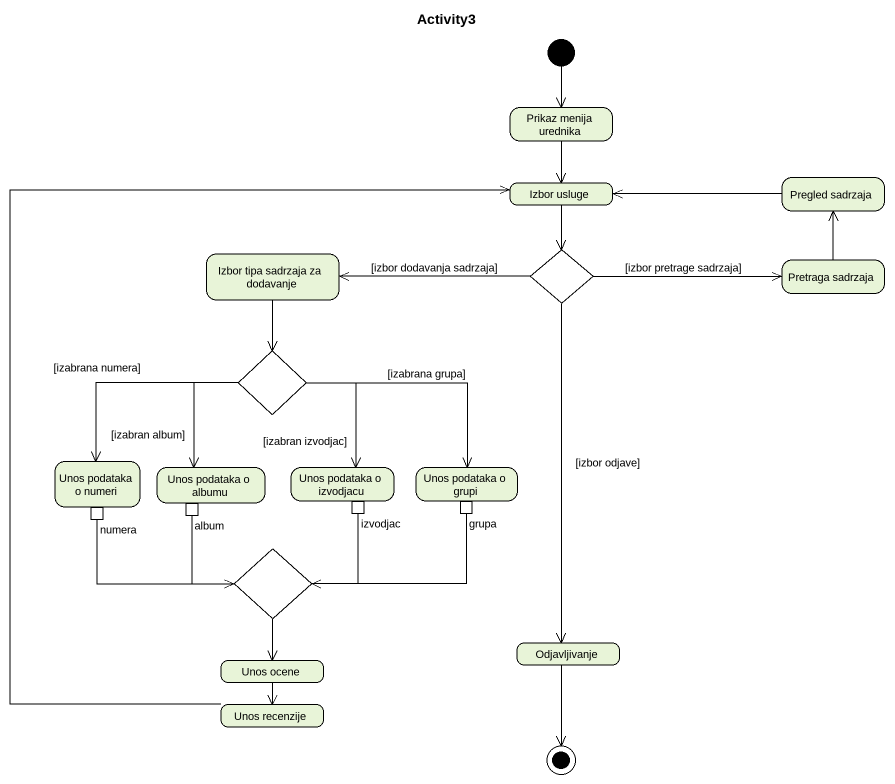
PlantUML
@startuml
title Activity3
hide empty description
state "Prikaz menija urednika" as Prikaz_menija_urednika
state "Izbor usluge" as Izbor_usluge
state "Pregled sadrzaja" as Pregled_sadrzaja
state "Izbor tipa sadrzaja za dodavanje" as Izbor_tipa_sadrzaja_za
state choice1 <<choice>>
state "Pretraga sadrzaja" as Pretraga_sadrzaja
state choice2 <<choice>>
state "Unos podataka o numeri" as Unos_podataka_o_numeri {
  state numera <<outputPin>>
}
state "Unos podataka o albumu" as Unos_podataka_o_albumu {
  state album <<outputPin>>
}
state "Unos podataka o izvodjacu" as Unos_podataka_o_izvodjacu {
  state izvodjac <<outputPin>>
}
state "Unos podataka o grupi" as Unos_podataka_o_grupi {
  state grupa <<outputPin>>
}
state choice3 <<choice>>
state "Unos ocene" as Unos_ocene
state Odjavljivanje
state "Unos recenzije" as Unos_recenzije
[*] --> Prikaz_menija_urednika
Prikaz_menija_urednika --> Izbor_usluge
Izbor_usluge --> choice1
Pregled_sadrzaja -left-> Izbor_usluge
Izbor_tipa_sadrzaja_za --> choice2
choice1 -left-> Izbor_tipa_sadrzaja_za : [izbor dodavanja sadrzaja]
choice1 -right-> Pretraga_sadrzaja : [izbor pretrage sadrzaja]
choice1 --> Odjavljivanje : [izbor odjave]
Pretraga_sadrzaja -up-> Pregled_sadrzaja
choice2 -left-> Unos_podataka_o_numeri : [izabrana numera]
choice2 --> Unos_podataka_o_albumu : [izabran album]
choice2 --> Unos_podataka_o_izvodjacu : [izabran izvodjac]
choice2 -right-> Unos_podataka_o_grupi : [izabrana grupa]
numera -right-> choice3
album --> choice3
izvodjac --> choice3
grupa -left-> choice3
choice3 --> Unos_ocene
Unos_ocene --> Unos_recenzije
Unos_recenzije -up-> Izbor_usluge
Odjavljivanje --> [*]
@enduml
